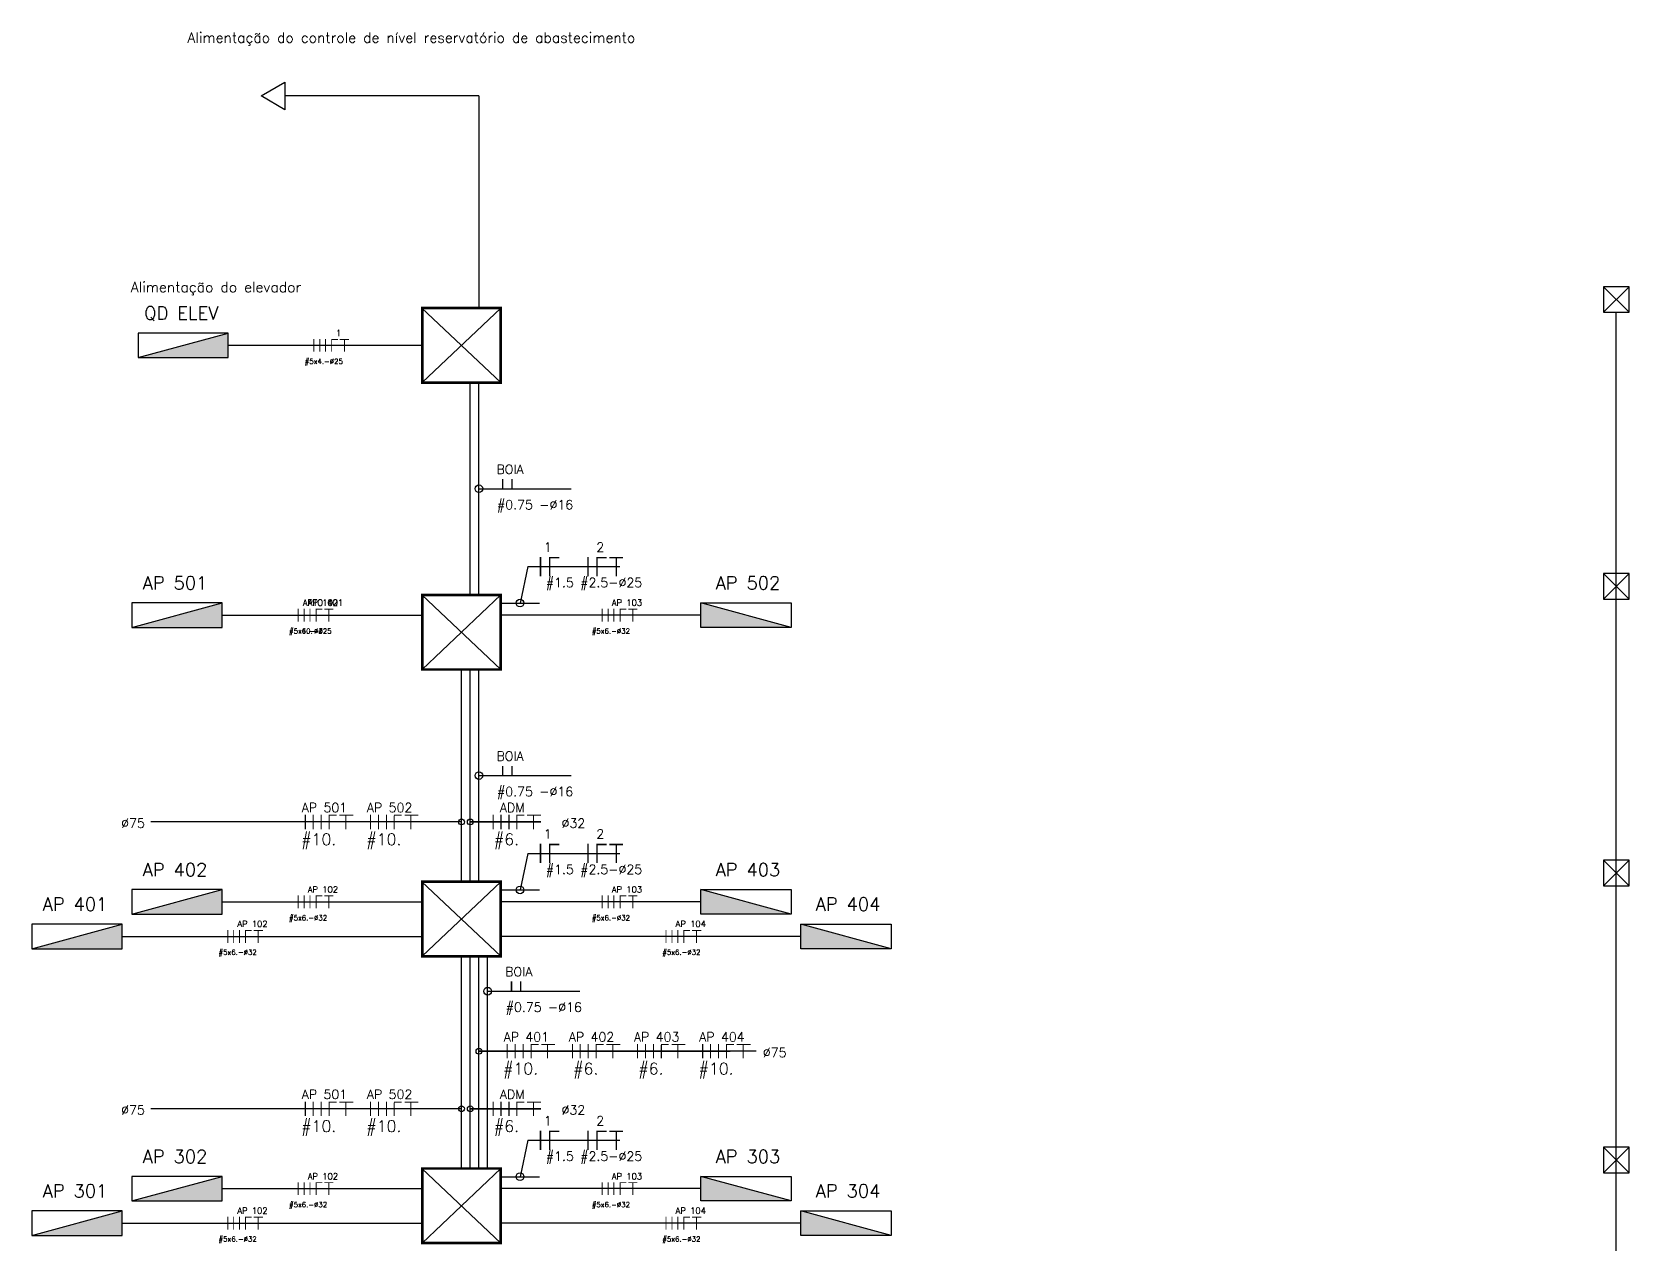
# Model space of a CAD drawing. Header units: millimetres. Extents: x 42 to 552, y 43 to 535.
# Drawn here: x 535.98 to 551.57, y 502.69 to 514.51 of the extents above; entities that cross this region are included whole.
import ezdxf
from ezdxf.enums import TextEntityAlignment as Align

# ---------------------------------------------------------------- set-up
doc = ezdxf.new("R2010")
doc.units = ezdxf.units.MM
doc.header["$LTSCALE"] = 0.75
doc.header["$MEASUREMENT"] = 0
doc.layers.add('CIRC IEC', color=7, linetype='Continuous', plot=False)
for name, color, linetype in [('CIRCUITOS', 7, 'Continuous'), ('DETALHES-DIVERSOS', 7, 'Continuous'), ('PENA_01', 1, 'Continuous'), ('Textos', 144, 'Continuous')]:
    doc.layers.add(name, color=color, linetype=linetype)
doc.layers.add('TOMADAS', color=1, linetype='Continuous', lineweight=25)
doc.styles.add('ROMANS', font='romans.shx')
doc.styles.add('ROMMANS', font='ROMANS.shx', dxfattribs={"height": 100})

# ---------------------------------------------------------------- blocks, each defined once
blk = doc.blocks.new('A$C72fb05ed')
h = blk.add_hatch(color=1)
h.dxf.hatch_style = 1
h.paths.add_polyline_path([(0, 0.259), (0.88, 0.259), (0.88, 0.499)])
at = {"layer": 'TOMADAS', "linetype": 'Continuous'}
for p, q in [((0.88, 0.499), (0, 0.499)), ((0, 0.499), (0, 0.259)), ((0, 0.259), (0.88, 0.499)), ((0.88, 0.259), (0.88, 0.499)), ((0, 0.259), (0.88, 0.259))]:
    blk.add_line(p, q, dxfattribs=at)
at = {"layer": 'TOMADAS', "linetype": 'Continuous', "style": 'ROMANS', "flags": 8}
blk.add_attdef('002', text='', height=0.128, dxfattribs=at).set_placement((0.42, 0.635), align=Align.MIDDLE_CENTER)
blk.add_attdef('020', text='', height=0.128, dxfattribs=at).set_placement((0.431, 0.105), align=Align.MIDDLE_RIGHT)
blk = doc.blocks.new('FFFNT')
at = {"const_width": 0.24}
for points in [[(0.12, 1.68), (0.12, -1.68)], [(1.68, 1.68), (1.68, -1.68)], [(3.16, 1.68), (3.16, -1.68)], [(4.76, 1.68), (4.76, -1.68)], [(4.84, 1.56), (6.4, 1.56)], [(6.88, 1.56), (9.28, 1.56)], [(8.08, 1.68), (8.08, -1.68)]]:
    blk.add_lwpolyline(points, dxfattribs=at)
at = {"style": 'ROMANS', "flags": 8}
blk.add_attdef('001', text='', height=1.6, dxfattribs=at).set_placement((2.25, 3.39), align=Align.MIDDLE_CENTER)
blk = doc.blocks.new('A$C60FB1DCF')
at = {"const_width": 0.0135}
for points in [[(0.007, 0.189), (0.007, 0)], [(0.11, 0.189), (0.11, 0)], [(0.214, 0.189), (0.214, 0)], [(0.311, 0.182), (0.414, 0.182)], [(0.317, 0.176), (0.317, 0)], [(0.45, 0.182), (0.63, 0.182)], [(0.533, 0.176), (0.533, 0)]]:
    blk.add_lwpolyline(points, dxfattribs=at)
at = {"style": 'ROMANS', "flags": 8}
blk.add_attdef('001', text='', height=0.09, dxfattribs=at).set_placement((0.257, 0.283), align=Align.MIDDLE_CENTER)
blk = doc.blocks.new('A$C299C4914')
at = {"const_width": 0.018}
for points in [[(0.043, 0.252), (0.043, 0)], [(0.163, 0.252), (0.163, 0)], [(0.169, 0.243), (0.286, 0.243)]]:
    blk.add_lwpolyline(points, dxfattribs=at)
at = {"style": 'ROMANS', "flags": 8}
blk.add_attdef('001', text='', height=0.12, dxfattribs=at).set_placement((0.137, 0.38), align=Align.MIDDLE_CENTER)
blk = doc.blocks.new('A$C6F0B5A82')
at = {"const_width": 0.018}
for points in [[(0.009, 0.252), (0.009, 0)], [(0.129, 0.252), (0.129, 0)], [(0.135, 0.243), (0.252, 0.243)], [(0.288, 0.243), (0.468, 0.243)], [(0.378, 0.252), (0.378, 0)]]:
    blk.add_lwpolyline(points, dxfattribs=at)
at = {"style": 'ROMANS', "flags": 8}
blk.add_attdef('001', text='', height=0.12, dxfattribs=at).set_placement((0.17, 0.38), align=Align.MIDDLE_CENTER)
blk = doc.blocks.new('A$C178dea29')
at = {"const_width": 0.0135}
for points in [[(0.032, 0.095), (0.032, 0)], [(0.122, 0.095), (0.122, 0)]]:
    blk.add_lwpolyline(points, dxfattribs=at)
at = {"style": 'ROMANS', "flags": 8}
blk.add_attdef('001', text='', height=0.09, dxfattribs=at).set_placement((0.103, 0.19), align=Align.MIDDLE_CENTER)

msp = doc.modelspace()

# ---------------------------------------------------------------- linework, layer by layer
for p, q in [((540.341, 513.889), (538.447, 513.889)), ((540.341, 513.889), (540.341, 511.817)), ((539.785, 511.817), (540.554, 511.089)), ((539.788, 511.817), (539.788, 511.089)), ((540.554, 511.817), (539.788, 511.089)), ((551.444, 495.226), (551.444, 511.776)), ((539.788, 511.453), (537.894, 511.453)), ((540.256, 509.017), (540.256, 511.089)), ((540.341, 509.017), (540.341, 511.089)), ((539.785, 509.017), (540.554, 508.289)), ((539.785, 509.017), (540.554, 508.289)), ((539.785, 509.017), (540.554, 508.289)), ((539.788, 509.017), (539.788, 508.289)), ((540.554, 509.017), (539.788, 508.289)), ((540.554, 509.017), (539.788, 508.289)), ((539.788, 509.017), (539.788, 508.289)), ((540.554, 509.017), (539.788, 508.289)), ((540.554, 508.937), (540.931, 508.937)), ((537.834, 508.82), (539.788, 508.82)), ((537.834, 508.82), (539.788, 508.82)), ((542.508, 508.82), (540.554, 508.82)), ((540.171, 506.217), (540.171, 508.289)), ((540.256, 506.217), (540.256, 508.289)), ((540.341, 506.217), (540.341, 508.289)), ((539.785, 506.217), (540.554, 505.489)), ((539.785, 506.217), (540.554, 505.489)), ((540.554, 506.217), (539.788, 505.489)), ((539.788, 506.217), (539.788, 505.489)), ((540.554, 506.217), (539.788, 505.489)), ((540.554, 506.137), (540.931, 506.137)), ((537.834, 506.02), (539.788, 506.02)), ((542.508, 506.02), (540.554, 506.02)), ((536.857, 505.683), (539.788, 505.683)), ((543.484, 505.683), (540.554, 505.683)), ((540.171, 503.417), (540.171, 505.489)), ((540.256, 503.417), (540.256, 505.489)), ((540.341, 503.417), (540.341, 505.489)), ((540.426, 503.417), (540.426, 505.489)), ((539.785, 503.417), (540.554, 502.689)), ((539.788, 503.417), (539.788, 502.689)), ((540.554, 503.417), (539.788, 502.689)), ((540.554, 503.337), (540.931, 503.337)), ((537.834, 503.22), (539.788, 503.22)), ((542.508, 503.22), (540.554, 503.22)), ((536.857, 502.883), (539.788, 502.883)), ((543.484, 502.883), (540.554, 502.883))]:
    msp.add_line(p, q)
msp.add_lwpolyline([(538.214, 513.889), (538.447, 514.024), (538.447, 513.754)], close=True)
for p in [(539.785, 511.817), (539.785, 509.017), (539.785, 509.017), (539.785, 506.217), (539.785, 503.417)]:
    msp.add_point(p)
at = {"layer": 'CIRCUITOS', "linetype": 'Continuous'}
for p, q in [((540.341, 510.053), (541.241, 510.053)), ((540.818, 509.293), (540.742, 508.937)), ((540.818, 509.293), (541.718, 509.293)), ((540.341, 507.253), (541.241, 507.253)), ((540.171, 506.8), (537.139, 506.8)), ((540.946, 506.8), (540.256, 506.8)), ((540.256, 506.8), (540.946, 506.8)), ((540.818, 506.493), (540.742, 506.137)), ((540.818, 506.493), (541.718, 506.493)), ((540.426, 505.148), (541.326, 505.148)), ((543.049, 504.561), (540.341, 504.561)), ((540.341, 504.561), (542.792, 504.561)), ((540.171, 504), (537.139, 504)), ((540.946, 504), (540.256, 504)), ((540.256, 504), (540.946, 504)), ((540.818, 503.693), (540.742, 503.337)), ((540.818, 503.693), (541.718, 503.693))]:
    msp.add_line(p, q, dxfattribs=at)
at = {"layer": 'CIRCUITOS'}
for centre, radius in [((540.341, 510.053), 0.0375), ((540.742, 508.937), 0.0375), ((540.341, 507.253), 0.0375), ((540.171, 506.8), 0.0281), ((540.256, 506.8), 0.0281), ((540.742, 506.137), 0.0375), ((540.426, 505.148), 0.0375), ((540.341, 504.561), 0.0281), ((540.171, 504), 0.0281), ((540.256, 504), 0.0281), ((540.742, 503.337), 0.0375)]:
    msp.add_circle(centre, radius, dxfattribs=at)
at = {"layer": 'DETALHES-DIVERSOS', "const_width": 0.025, "flags": 128}
for points in [[(539.788, 511.817), (539.788, 511.089), (540.554, 511.089), (540.554, 511.817)], [(539.788, 509.017), (539.788, 508.289), (540.554, 508.289), (540.554, 509.017)], [(539.788, 509.017), (539.788, 508.289), (540.554, 508.289), (540.554, 509.017)], [(539.788, 509.017), (539.788, 508.289), (540.554, 508.289), (540.554, 509.017)], [(539.788, 506.217), (539.788, 505.489), (540.554, 505.489), (540.554, 506.217)], [(539.788, 506.217), (539.788, 505.489), (540.554, 505.489), (540.554, 506.217)], [(539.788, 503.417), (539.788, 502.689), (540.554, 502.689), (540.554, 503.417)]]:
    msp.add_lwpolyline(points, close=True, dxfattribs=at)
at = {"layer": 'PENA_01', "linetype": 'Continuous'}
for p, q in [((551.569, 511.776), (551.319, 512.026)), ((551.569, 512.026), (551.319, 511.776)), ((551.569, 508.976), (551.319, 509.226)), ((551.569, 509.226), (551.319, 508.976)), ((551.569, 506.176), (551.319, 506.426)), ((551.569, 506.426), (551.319, 506.176)), ((551.569, 503.376), (551.319, 503.626)), ((551.569, 503.626), (551.319, 503.376))]:
    msp.add_line(p, q, dxfattribs=at)
for points in [[(551.569, 512.026), (551.319, 512.026), (551.319, 511.776), (551.569, 511.776)], [(551.569, 509.226), (551.319, 509.226), (551.319, 508.976), (551.569, 508.976)], [(551.569, 506.426), (551.319, 506.426), (551.319, 506.176), (551.569, 506.176)], [(551.569, 503.626), (551.319, 503.626), (551.319, 503.376), (551.569, 503.376)]]:
    msp.add_lwpolyline(points, close=True, dxfattribs=at)

# ---------------------------------------------------------------- block references
ref = msp.add_blockref('A$C72fb05ed', (537.014, 511.074))
ref.add_attrib('002', 'QD ELEV', dxfattribs={"layer": 'TOMADAS', "linetype": 'Continuous', "height": 0.128, "style": 'ROMANS', "flags": 8}).set_placement((537.435, 511.768), align=Align.MIDDLE_CENTER)
for p in [(537.014, 511.074), (536.954, 508.441)]:
    msp.add_blockref('A$C72fb05ed', p)
for p in [(540.542, 510.053), (540.542, 507.253), (540.627, 505.148)]:
    msp.add_blockref('A$C178dea29', p).add_auto_attribs({'001': 'BOIA'})
at = {"xscale": 0.75, "yscale": 0.75, "zscale": 0.75}
for name, p, values in [('A$C299C4914', (540.91, 509.198), {'001': '1'}), ('A$C6F0B5A82', (541.398, 509.198), {'001': '2'}), ('A$C299C4914', (540.91, 506.398), {'001': '1'}), ('A$C6F0B5A82', (541.398, 506.398), {'001': '2'}), ('A$C299C4914', (540.91, 503.598), {'001': '1'}), ('A$C6F0B5A82', (541.398, 503.598), {'001': '2'})]:
    msp.add_blockref(name, p, dxfattribs=at).add_auto_attribs(values)
ref = msp.add_blockref('A$C72fb05ed', (536.954, 508.441))
ref.add_attrib('002', 'AP 501', dxfattribs={"layer": 'TOMADAS', "linetype": 'Continuous', "height": 0.128, "style": 'ROMANS', "flags": 8}).set_placement((537.374, 509.134), align=Align.MIDDLE_CENTER)
ref = msp.add_blockref('A$C72fb05ed', (543.388, 508.441), dxfattribs=dict(xscale=-1))
ref.add_attrib('002', 'AP 502', dxfattribs={"layer": 'TOMADAS', "linetype": 'Continuous', "height": 0.128, "style": 'ROMANS', "flags": 8}).set_placement((542.967, 509.134), align=Align.MIDDLE_CENTER)
ref = msp.add_blockref('A$C72fb05ed', (536.954, 505.641))
ref.add_attrib('002', 'AP 402', dxfattribs={"layer": 'TOMADAS', "linetype": 'Continuous', "height": 0.128, "style": 'ROMANS', "flags": 8}).set_placement((537.374, 506.334), align=Align.MIDDLE_CENTER)
ref = msp.add_blockref('A$C72fb05ed', (543.388, 505.641), dxfattribs=dict(xscale=-1))
ref.add_attrib('002', 'AP 403', dxfattribs={"layer": 'TOMADAS', "linetype": 'Continuous', "height": 0.128, "style": 'ROMANS', "flags": 8}).set_placement((542.967, 506.334), align=Align.MIDDLE_CENTER)
ref = msp.add_blockref('A$C72fb05ed', (535.977, 505.304))
ref.add_attrib('002', 'AP 401', dxfattribs={"layer": 'TOMADAS', "linetype": 'Continuous', "height": 0.128, "style": 'ROMANS', "flags": 8}).set_placement((536.398, 505.998), align=Align.MIDDLE_CENTER)
ref = msp.add_blockref('A$C72fb05ed', (544.364, 505.304), dxfattribs=dict(xscale=-1))
ref.add_attrib('002', 'AP 404', dxfattribs={"layer": 'TOMADAS', "linetype": 'Continuous', "height": 0.128, "style": 'ROMANS', "flags": 8}).set_placement((543.944, 505.998), align=Align.MIDDLE_CENTER)
ref = msp.add_blockref('A$C72fb05ed', (536.954, 502.841))
ref.add_attrib('002', 'AP 302', dxfattribs={"layer": 'TOMADAS', "linetype": 'Continuous', "height": 0.128, "style": 'ROMANS', "flags": 8}).set_placement((537.374, 503.534), align=Align.MIDDLE_CENTER)
ref = msp.add_blockref('A$C72fb05ed', (543.388, 502.841), dxfattribs=dict(xscale=-1))
ref.add_attrib('002', 'AP 303', dxfattribs={"layer": 'TOMADAS', "linetype": 'Continuous', "height": 0.128, "style": 'ROMANS', "flags": 8}).set_placement((542.967, 503.534), align=Align.MIDDLE_CENTER)
ref = msp.add_blockref('A$C72fb05ed', (535.977, 502.504))
ref.add_attrib('002', 'AP 301', dxfattribs={"layer": 'TOMADAS', "linetype": 'Continuous', "height": 0.128, "style": 'ROMANS', "flags": 8}).set_placement((536.398, 503.198), align=Align.MIDDLE_CENTER)
ref = msp.add_blockref('A$C72fb05ed', (544.364, 502.504), dxfattribs=dict(xscale=-1))
ref.add_attrib('002', 'AP 304', dxfattribs={"layer": 'TOMADAS', "linetype": 'Continuous', "height": 0.128, "style": 'ROMANS', "flags": 8}).set_placement((543.944, 503.198), align=Align.MIDDLE_CENTER)
at = {"layer": 'CIRC IEC'}
ref = msp.add_blockref('A$C60FB1DCF', (538.641, 506.729), dxfattribs=dict(at, xscale=0.75, yscale=0.75, zscale=0.75))
ref.add_attrib('001', 'AP 501', dxfattribs={"layer": '0', "height": 0.09, "style": 'ROMANS', "flags": 8}).set_placement((538.833, 506.941), align=Align.MIDDLE_CENTER)
ref = msp.add_blockref('A$C60FB1DCF', (539.277, 506.729), dxfattribs=dict(at, xscale=0.75, yscale=0.75, zscale=0.75))
ref.add_attrib('001', 'AP 502', dxfattribs={"layer": '0', "height": 0.09, "style": 'ROMANS', "flags": 8}).set_placement((539.469, 506.941), align=Align.MIDDLE_CENTER)
ref = msp.add_blockref('A$C60FB1DCF', (540.474, 506.729), dxfattribs=dict(at, xscale=0.75, yscale=0.75, zscale=0.75))
ref.add_attrib('001', 'ADM', dxfattribs={"layer": '0', "height": 0.09, "style": 'ROMANS', "flags": 8}).set_placement((540.666, 506.941), align=Align.MIDDLE_CENTER)
ref = msp.add_blockref('A$C60FB1DCF', (540.612, 504.491), dxfattribs=dict(at, xscale=0.75, yscale=0.75, zscale=0.75))
ref.add_attrib('001', 'AP 401', dxfattribs={"layer": '0', "height": 0.09, "style": 'ROMANS', "flags": 8}).set_placement((540.804, 504.702), align=Align.MIDDLE_CENTER)
ref = msp.add_blockref('A$C60FB1DCF', (541.248, 504.491), dxfattribs=dict(at, xscale=0.75, yscale=0.75, zscale=0.75))
ref.add_attrib('001', 'AP 402', dxfattribs={"layer": '0', "height": 0.09, "style": 'ROMANS', "flags": 8}).set_placement((541.44, 504.702), align=Align.MIDDLE_CENTER)
ref = msp.add_blockref('A$C60FB1DCF', (541.884, 504.491), dxfattribs=dict(at, xscale=0.75, yscale=0.75, zscale=0.75))
ref.add_attrib('001', 'AP 403', dxfattribs={"layer": '0', "height": 0.09, "style": 'ROMANS', "flags": 8}).set_placement((542.076, 504.702), align=Align.MIDDLE_CENTER)
ref = msp.add_blockref('A$C60FB1DCF', (542.52, 504.491), dxfattribs=dict(at, xscale=0.75, yscale=0.75, zscale=0.75))
ref.add_attrib('001', 'AP 404', dxfattribs={"layer": '0', "height": 0.09, "style": 'ROMANS', "flags": 8}).set_placement((542.713, 504.702), align=Align.MIDDLE_CENTER)
ref = msp.add_blockref('A$C60FB1DCF', (538.641, 503.929), dxfattribs=dict(at, xscale=0.75, yscale=0.75, zscale=0.75))
ref.add_attrib('001', 'AP 501', dxfattribs={"layer": '0', "height": 0.09, "style": 'ROMANS', "flags": 8}).set_placement((538.833, 504.141), align=Align.MIDDLE_CENTER)
ref = msp.add_blockref('A$C60FB1DCF', (539.277, 503.929), dxfattribs=dict(at, xscale=0.75, yscale=0.75, zscale=0.75))
ref.add_attrib('001', 'AP 502', dxfattribs={"layer": '0', "height": 0.09, "style": 'ROMANS', "flags": 8}).set_placement((539.469, 504.141), align=Align.MIDDLE_CENTER)
ref = msp.add_blockref('A$C60FB1DCF', (540.474, 503.929), dxfattribs=dict(at, xscale=0.75, yscale=0.75, zscale=0.75))
ref.add_attrib('001', 'ADM', dxfattribs={"layer": '0', "height": 0.09, "style": 'ROMANS', "flags": 8}).set_placement((540.666, 504.141), align=Align.MIDDLE_CENTER)
at = {"layer": 'Textos'}
ref = msp.add_blockref('FFFNT', (538.725, 511.453), dxfattribs=dict(at, xscale=0.0375000000001364, yscale=0.0375000000001364, zscale=0.0375000000001364))
ref.add_attrib('001', '1', dxfattribs={"layer": '0', "height": 0.06, "style": 'ROMANS', "flags": 8}).set_placement((538.971, 511.574), align=Align.MIDDLE_CENTER)
ref = msp.add_blockref('FFFNT', (538.573, 508.82), dxfattribs=dict(at, xscale=0.0375000000001364, yscale=0.0375000000001364, zscale=0.0375000000001364))
ref.add_attrib('001', 'APTO 401', dxfattribs={"layer": '0', "height": 0.06, "style": 'ROMANS', "flags": 8}).set_placement((538.818, 508.941), align=Align.MIDDLE_CENTER)
at = {"layer": 'Textos', "color": 0}
ref = msp.add_blockref('FFFNT', (538.573, 508.82), dxfattribs=dict(at, xscale=0.0375000000001364, yscale=0.0375000000001364, zscale=0.0375000000001364))
ref.add_attrib('001', 'AP 102', dxfattribs={"layer": '0', "height": 0.06, "style": 'ROMANS', "flags": 8}).set_placement((538.818, 508.941), align=Align.MIDDLE_CENTER)
ref = msp.add_blockref('FFFNT', (541.54, 508.82), dxfattribs=dict(at, xscale=0.0375000000001364, yscale=0.0375000000001364, zscale=0.0375000000001364))
ref.add_attrib('001', 'AP 103', dxfattribs={"layer": '0', "height": 0.06, "style": 'ROMANS', "flags": 8}).set_placement((541.786, 508.941), align=Align.MIDDLE_CENTER)
ref = msp.add_blockref('FFFNT', (538.573, 506.02), dxfattribs=dict(at, xscale=0.0375000000001364, yscale=0.0375000000001364, zscale=0.0375000000001364))
ref.add_attrib('001', 'AP 102', dxfattribs={"layer": '0', "height": 0.06, "style": 'ROMANS', "flags": 8}).set_placement((538.818, 506.141), align=Align.MIDDLE_CENTER)
ref = msp.add_blockref('FFFNT', (541.54, 506.02), dxfattribs=dict(at, xscale=0.0375000000001364, yscale=0.0375000000001364, zscale=0.0375000000001364))
ref.add_attrib('001', 'AP 103', dxfattribs={"layer": '0', "height": 0.06, "style": 'ROMANS', "flags": 8}).set_placement((541.786, 506.141), align=Align.MIDDLE_CENTER)
ref = msp.add_blockref('FFFNT', (537.884, 505.683), dxfattribs=dict(at, xscale=0.0375000000001364, yscale=0.0375000000001364, zscale=0.0375000000001364))
ref.add_attrib('001', 'AP 102', dxfattribs={"layer": '0', "height": 0.06, "style": 'ROMANS', "flags": 8}).set_placement((538.13, 505.805), align=Align.MIDDLE_CENTER)
ref = msp.add_blockref('FFFNT', (542.163, 505.683), dxfattribs=dict(at, xscale=0.0375000000001364, yscale=0.0375000000001364, zscale=0.0375000000001364))
ref.add_attrib('001', 'AP 104', dxfattribs={"layer": '0', "height": 0.06, "style": 'ROMANS', "flags": 8}).set_placement((542.409, 505.805), align=Align.MIDDLE_CENTER)
ref = msp.add_blockref('FFFNT', (538.573, 503.22), dxfattribs=dict(at, xscale=0.0375000000001364, yscale=0.0375000000001364, zscale=0.0375000000001364))
ref.add_attrib('001', 'AP 102', dxfattribs={"layer": '0', "height": 0.06, "style": 'ROMANS', "flags": 8}).set_placement((538.818, 503.341), align=Align.MIDDLE_CENTER)
ref = msp.add_blockref('FFFNT', (541.54, 503.22), dxfattribs=dict(at, xscale=0.0375000000001364, yscale=0.0375000000001364, zscale=0.0375000000001364))
ref.add_attrib('001', 'AP 103', dxfattribs={"layer": '0', "height": 0.06, "style": 'ROMANS', "flags": 8}).set_placement((541.786, 503.341), align=Align.MIDDLE_CENTER)
ref = msp.add_blockref('FFFNT', (537.884, 502.883), dxfattribs=dict(at, xscale=0.0375000000001364, yscale=0.0375000000001364, zscale=0.0375000000001364))
ref.add_attrib('001', 'AP 102', dxfattribs={"layer": '0', "height": 0.06, "style": 'ROMANS', "flags": 8}).set_placement((538.13, 503.005), align=Align.MIDDLE_CENTER)
ref = msp.add_blockref('FFFNT', (542.163, 502.883), dxfattribs=dict(at, xscale=0.0375000000001364, yscale=0.0375000000001364, zscale=0.0375000000001364))
ref.add_attrib('001', 'AP 104', dxfattribs={"layer": '0', "height": 0.06, "style": 'ROMANS', "flags": 8}).set_placement((542.409, 503.005), align=Align.MIDDLE_CENTER)

# ---------------------------------------------------------------- texts
at = {"layer": 'CIRCUITOS', "color": 1, "char_height": 0.09, "width": 0.39377, "attachment_point": 5, "style": 'ROMMANS'}
for insert in [(536.964, 506.788), (536.964, 503.988)]:
    msp.add_mtext('∅75', dxfattribs=dict(at, insert=insert))
at = {"layer": 'CIRCUITOS', "attachment_point": 5, "style": 'ROMMANS'}
for s, insert, char_height, width in [('∅32', (541.263, 506.788), 0.09, 0.39377), ('#10.', (538.777, 506.611), 0.1125, 0.6082), ('#10.', (539.413, 506.611), 0.1125, 0.6082), ('#6.', (540.61, 506.611), 0.1125, 0.6082), ('∅75', (543.228, 504.549), 0.09, 0.39377), ('#10.', (540.748, 504.372), 0.1125, 0.6082), ('#6.', (541.384, 504.372), 0.1125, 0.6082), ('#6.', (542.02, 504.372), 0.1125, 0.6082), ('#10.', (542.656, 504.372), 0.1125, 0.6082), ('∅32', (541.263, 503.988), 0.09, 0.39377), ('#10.', (538.777, 503.811), 0.1125, 0.6082), ('#10.', (539.413, 503.811), 0.1125, 0.6082), ('#6.', (540.61, 503.811), 0.1125, 0.6082)]:
    msp.add_mtext(s, dxfattribs=dict(at, insert=insert, char_height=char_height, width=width))
at = {"layer": 'DETALHES-DIVERSOS', "style": 'ROMANS'}
for s, p in [('#0.75 -%%C16', (540.517, 509.852)), ('#1.5 #2.5-%%C25', (540.994, 509.092)), ('#0.75 -%%C16', (540.517, 507.052)), ('#1.5 #2.5-%%C25', (540.994, 506.292)), ('#0.75 -%%C16', (540.602, 504.947)), ('#1.5 #2.5-%%C25', (540.994, 503.492))]:
    msp.add_text(s, height=0.09, dxfattribs=at).set_placement(p)
at = {"layer": 'Textos', "style": 'ROMANS'}
for s, height, p in [('Alimentação do controle de nível reservatório de abastecimento', 0.1, (537.496, 514.408)), ('Alimentação do elevador', 0.1, (536.943, 511.972)), ('#5x4.-%%C25', 0.05, (538.64, 511.272)), ('#5x10.-%%C25', 0.05, (538.487, 508.639))]:
    msp.add_text(s, height=height, dxfattribs=at).set_placement(p)
at = {"layer": 'Textos', "color": 0, "style": 'ROMANS'}
for p in [(538.487, 508.639), (541.443, 508.639), (538.487, 505.839), (541.443, 505.839), (537.799, 505.503), (542.131, 505.503), (538.487, 503.039), (541.443, 503.039), (537.799, 502.703), (542.131, 502.703)]:
    msp.add_text('#5x6.-%%C32', height=0.05, dxfattribs=at).set_placement(p)

doc.saveas('drawing.dxf')
